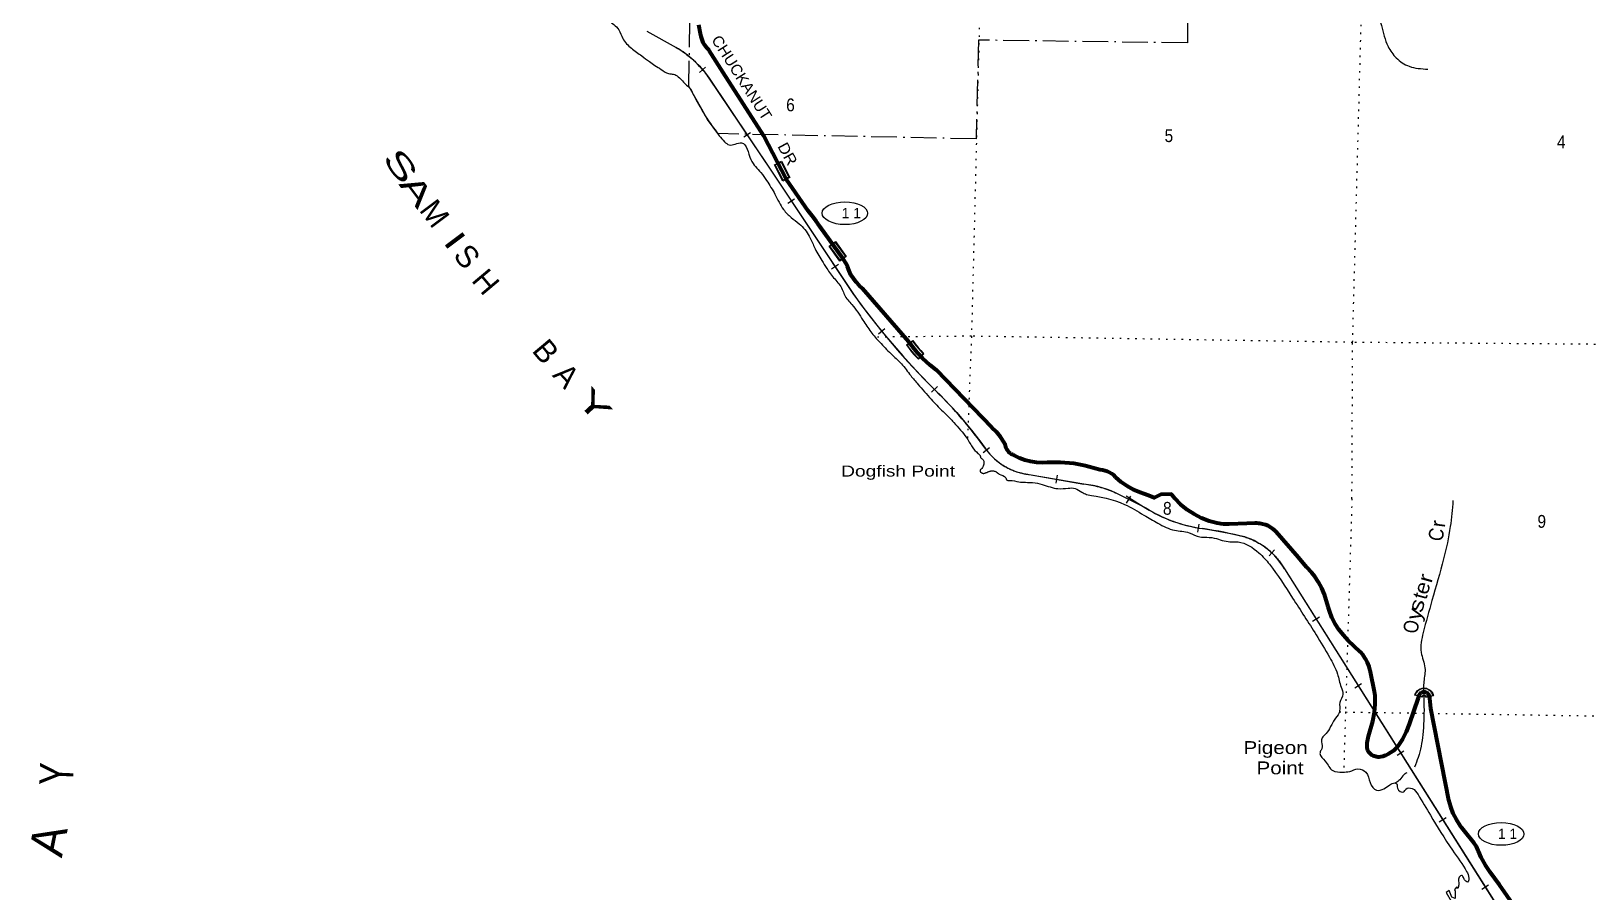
# Model space of a CAD drawing. Header units: feet. Extents: x -489137 to -242534, y 368785 to 558127.
# Drawn here: x -370024 to -348787, y 410894 to 422611 of the extents above; entities that cross this region are included whole.
import ezdxf
from ezdxf.enums import TextEntityAlignment as Align

# ---------------------------------------------------------------- set-up
doc = ezdxf.new("R2010")
doc.units = ezdxf.units.FT
doc.header["$LTSCALE"] = 70
doc.linetypes.add('DOT_DASHED', pattern=[7.7, 5, -1.2, 0.3, -1.2])
doc.linetypes.add('DOTTED', pattern=[1.5, 0.3, -1.2])
for name, color, linetype, lineweight in [('17', 7, 'Continuous', 25), ('23', 7, 'Continuous', 70), ('34', 7, 'Continuous', 25), ('39', 7, 'Continuous', 13), ('44', 7, 'DOT_DASHED', 13), ('59', 7, 'Continuous', 13), ('7', 7, 'DOTTED', 13)]:
    doc.layers.add(name, color=color, linetype=linetype, lineweight=lineweight)
doc.layers.add('41', color=7, linetype='Continuous')
doc.layers.add('42', color=7, linetype='Continuous')

msp = doc.modelspace()

# ---------------------------------------------------------------- linework, layer by layer
at = {"layer": '17'}
for centre in [(-358944.62, 420132.15), (-350008.39, 411681.95)]:
    msp.add_ellipse(centre, major_axis=(-309.24, 1), ratio=0.500121, dxfattribs=at)
at = {"layer": '23'}
for points in [[(-354811.95, 416289.78), (-354875.45, 416313.79), (-354924.52, 416330.05), (-355014.86, 416368.24), (-355100.72, 416415.67), (-355181.16, 416471.81), (-355255.28, 416536.05), (-355260.03, 416541.15), (-355284.27, 416564.11), (-355310.79, 416584.41), (-355339.28, 416601.82), (-355369.43, 416616.16), (-355400.92, 416627.27), (-355433.39, 416635.02), (-355466.5, 416639.34), (-355666.11, 416691.99), (-355828.51, 416723.65), (-356008.49, 416740.29), (-356189.22, 416738.03), (-356256.11, 416734.84), (-356336.1, 416738.71), (-356415.24, 416750.92), (-356492.67, 416771.34), (-356567.55, 416799.73), (-356639.04, 416835.8), (-356652.21, 416840.86), (-356669.55, 416849.38), (-356685.9, 416859.67), (-356701.09, 416871.62), (-356714.95, 416885.09), (-356727.32, 416899.93), (-356738.08, 416915.99), (-356747.1, 416933.08), (-356754.28, 416951.02), (-356759.54, 416969.61), (-356762.84, 416988.65), (-356776.36, 417012.83), (-356824.5, 417086.51), (-356880.07, 417154.77), (-356942.48, 417216.83), (-357698.79, 417996.65), (-357781.72, 418061.75), (-357887.56, 418160.33), (-357903.66, 418175.33), (-357925.69, 418198.96), (-357960.5, 418236.29), (-358065.84, 418368.19), (-358074.96, 418382.5), (-358702.43, 419108.42), (-358704.14, 419109.74), (-358750.49, 419149.55), (-358792.42, 419193.98), (-358829.48, 419242.55), (-358861.26, 419294.73), (-358887.41, 419349.94), (-358907.64, 419407.58), (-358927.51, 419447.12), (-358967.09, 419511.89), (-359285.76, 419952.05), (-359300.02, 419971.96), (-359313.02, 419992.05), (-359334.11, 420024.5), (-359372.94, 420072.43), (-359445.1, 420164.18), (-359737.87, 420590.03), (-360050.12, 421187.46), (-360601.42, 422049.92), (-360792.48, 422348.93), (-360798.23, 422354.63), (-360826.42, 422386.31), (-360851.14, 422420.77), (-360872.13, 422457.61), (-360889.15, 422496.46), (-360902.02, 422536.86), (-360910.59, 422578.39), (-360934.55, 422695.89)], [(-354671.15, 416287.53), (-354732.52, 416259.74), (-354811.95, 416289.78)], [(-354478.96, 416284.46), (-354499.48, 416309.74), (-354641.08, 416301.16), (-354671.15, 416287.53)], [(-351620, 412737.84), (-351645.06, 412730.94), (-351670, 412728.13), (-351670.98, 412728.05), (-351688.01, 412728.42), (-351704.9, 412730.56), (-351721.48, 412734.46), (-351737.55, 412740.07), (-351752.96, 412747.33), (-351767.52, 412756.16), (-351781.07, 412766.47), (-351793.48, 412778.13), (-351804.6, 412791.03), (-351814.31, 412805.02), (-351822.5, 412819.95), (-351829.09, 412835.65), (-351834, 412851.95), (-351834.56, 412873.8), (-351832.16, 412920.51), (-351824.89, 412966.71), (-351812.84, 413011.9), (-351753.78, 413218.32), (-351732.32, 413332.9), (-351722.95, 413449.09), (-351725.78, 413565.62), (-351731.24, 413619.52), (-351787.27, 413890.51), (-351790.32, 413904.36), (-351806.64, 413960.63), (-351828.74, 414014.89), (-351856.39, 414066.54), (-351889.29, 414115.02), (-351927.08, 414159.79), (-352092, 414313.95), (-352156.14, 414389.75), (-352216.62, 414464.11), (-352269, 414544.39), (-352312.7, 414629.7), (-352347.25, 414719.11), (-352362.8, 414771.94), (-352415.83, 414943.31), (-352451.01, 415029.46), (-352495, 415111.46), (-352547.32, 415188.41), (-352587.84, 415237.95), (-352659, 415314.95), (-352770, 415446.95), (-353073.57, 415796.19), (-353084.48, 415806.98), (-353114.71, 415832.82), (-353147.47, 415855.35), (-353182.41, 415874.34), (-353219.14, 415889.57), (-353257.26, 415900.87), (-353296.35, 415908.13), (-353310.99, 415909.29), (-353335.88, 415911.26), (-353360.99, 415911.02), (-353470, 415909.95), (-353709.85, 415900.96), (-353734.65, 415900.03), (-353759.85, 415900.37), (-353786.79, 415900.73), (-353824.26, 415904.84), (-353849.36, 415907.59), (-353874.26, 415912.76), (-353981.93, 415941.7), (-354087.91, 415982.48), (-354189.05, 416034.12), (-354284.23, 416096.04), (-354372.42, 416167.57), (-354452.65, 416247.93), (-354466.93, 416266.92), (-354477.24, 416281.47), (-354478.96, 416284.46)], [(-349820.73, 410690.03), (-350032, 410989.95), (-350158.38, 411160.18), (-350223.55, 411256.41), (-350278.31, 411358.93), (-350315.67, 411448.69), (-350319.85, 411458.55), (-350345.37, 411509.63), (-350376.09, 411557.77), (-350411.67, 411602.42), (-350470, 411671.95), (-350542.21, 411764.79), (-350566.16, 411796.53), (-350617.74, 411876.61), (-350660.66, 411961.64), (-350694.46, 412050.7), (-350718.77, 412142.79), (-350966, 413388.95), (-350978.9, 413525.95), (-350980.35, 413541.32), (-350993.48, 413575.95), (-350994.97, 413578.54), (-350999.63, 413584.97), (-351004.95, 413590.88), (-351010.85, 413596.21), (-351017.27, 413600.88), (-351024.15, 413604.86), (-351031.41, 413608.1), (-351038.97, 413610.56), (-351046.74, 413612.22), (-351054.64, 413613.06), (-351062.59, 413613.07), (-351070.49, 413612.24), (-351078.27, 413610.6), (-351085.83, 413608.15), (-351093.09, 413604.92), (-351099.98, 413600.95), (-351106.41, 413596.29), (-351112.32, 413590.97), (-351117.64, 413585.07), (-351122.32, 413578.65), (-351126.3, 413571.77), (-351129.54, 413564.51), (-351132, 413556.95), (-351140, 413532.95), (-351260.61, 413176.14), (-351260.67, 413175.96), (-351301.63, 413071.01), (-351353.34, 412970.91), (-351415.23, 412876.77), (-351443.47, 412844.51), (-351474.92, 412815.38), (-351509.25, 412789.7), (-351546.08, 412767.74), (-351585, 412749.76), (-351620, 412737.84)]]:
    msp.add_lwpolyline(points, dxfattribs=at)
at = {"layer": '34', "lineweight": 13}
for p, q in [((-361640.92, 422610.59), (-361242.89, 422388.13)), ((-356435.46, 416575.04), (-355690.82, 416445.81)), ((-355114, 416284.95), (-354846.46, 416118.6))]:
    msp.add_line(p, q, dxfattribs=at)
at = {"layer": '34'}
for p, q in [((-360924.82, 422050.37), (-360840.6, 422122.07)), ((-360321.93, 421171.8), (-360230.09, 421233.44)), ((-359720.99, 420267.78), (-359628.86, 420329)), ((-359125.39, 419376.2), (-359033.27, 419437.42)), ((-358488.16, 418491.64), (-358402.11, 418561.13)), ((-357763.26, 417694.44), (-357685.01, 417772.61)), ((-357063.73, 416876.9), (-356974.52, 416942.3)), ((-356069.32, 416457.2), (-356050.41, 416566.18)), ((-355110.59, 416185.51), (-355052.18, 416279.44)), ((-354138.43, 415791.56), (-354120.4, 415900.69)), ((-353168.69, 415469.25), (-353092.63, 415549.56)), ((-352576.53, 414577.68), (-352482.98, 414636.69)), ((-352002.36, 413672.16), (-351908.8, 413731.17)), ((-351425.35, 412752.38), (-351331.79, 412811.38)), ((-350850.15, 411847.42), (-350756.67, 411906.55)), ((-350271.97, 410928.37), (-350178.49, 410987.5))]:
    msp.add_line(p, q, dxfattribs=at)
for points in [[(-361640.38, 422611.55), (-361242.34, 422389.08), (-361221.38, 422376.76), (-361200.82, 422364.04), (-361180.48, 422350.95), (-361160.14, 422337.55), (-361140.22, 422323.75), (-361120.62, 422309.65), (-361101.04, 422295.24), (-361081.85, 422280.41), (-361063, 422265.3), (-361044.23, 422249.77), (-361025.92, 422234.01), (-361007.74, 422218.01), (-360989.85, 422201.52), (-360972.4, 422184.82), (-360955.16, 422167.76), (-360938.19, 422150.51), (-360921.48, 422132.8), (-360905.16, 422114.98), (-360889.12, 422096.69), (-360873.46, 422078.3), (-360858, 422059.53), (-360843, 422040.55), (-360828.33, 422021.28)], [(-360828.33, 422021.28), (-360813.91, 422001.85), (-360803.24, 421986.8), (-359942.42, 420704.37), (-358837.65, 419041.83), (-358730.46, 418894.17), (-358620.47, 418749.77), (-358507.95, 418607.21), (-358393.12, 418465), (-358275.52, 418326.08), (-358155.97, 418189.82), (-358034.12, 418053.93), (-357909.51, 417921.33), (-357782.94, 417791.39), (-357709.16, 417717.54), (-357635.15, 417644.54), (-357563.2, 417570.25), (-357492.51, 417494.68), (-357422.22, 417417.84), (-357354.01, 417339.73), (-357287.47, 417260.74), (-357221.34, 417180.5), (-357157.29, 417098.96), (-357094.91, 417016.57), (-357033.35, 416932.48), (-357025.43, 416921.43), (-357016.65, 416909.44), (-357007.64, 416897.74), (-356998.42, 416886.17), (-356989.03, 416874.64), (-356979.4, 416863.38), (-356969.62, 416852.33), (-356959.65, 416841.32), (-356949.46, 416830.57), (-356939.11, 416820.04), (-356928.51, 416809.59), (-356917.79, 416799.43), (-356906.93, 416789.37), (-356895.81, 416779.51), (-356884.58, 416769.93), (-356873.14, 416760.5), (-356861.61, 416751.25), (-356849.82, 416742.19), (-356837.97, 416733.37), (-356825.86, 416724.74), (-356813.7, 416716.36), (-356801.35, 416708.12), (-356788.89, 416700.17), (-356776.26, 416692.44), (-356763.56, 416684.87), (-356750.62, 416677.58), (-356737.6, 416670.45), (-356724.47, 416663.61), (-356711.26, 416656.94), (-356697.87, 416650.61), (-356684.38, 416644.44), (-356670.87, 416638.51), (-356657.2, 416632.8), (-356643.42, 416627.38), (-356629.47, 416622.16), (-356615.57, 416617.15), (-356601.49, 416612.47), (-356587.37, 416608.02), (-356573.16, 416603.75), (-356558.96, 416599.77), (-356544.54, 416596.07), (-356530.16, 416592.55), (-356515.71, 416589.39), (-356501.25, 416586.35), (-356486.61, 416583.64), (-356472.05, 416581.2), (-356457.44, 416578.98), (-356442.69, 416576.98), (-356435.3, 416576.13), (-355690.66, 416446.9), (-355664.46, 416443.52), (-355638.44, 416439.55), (-355612.49, 416435.12), (-355586.43, 416430.39), (-355560.58, 416425.08), (-355534.94, 416419.32), (-355509.2, 416413.26), (-355483.67, 416406.6), (-355458.35, 416399.52), (-355432.94, 416391.97), (-355407.88, 416384.01), (-355382.85, 416375.74), (-355357.9, 416366.88), (-355333.31, 416357.61), (-355308.78, 416347.88), (-355284.43, 416337.87), (-355260.15, 416327.26), (-355236.2, 416316.39), (-355193.59, 416295.9)], [(-355193.58, 416295.9), (-354845.88, 416119.53), (-354816.53, 416101.44), (-354786.93, 416084.13), (-354757.02, 416067.32), (-354726.73, 416050.74), (-354696.2, 416034.93), (-354665.51, 416019.72), (-354634.46, 416004.75), (-354603.15, 415990.55), (-354571.7, 415976.95), (-354539.76, 415963.76), (-354507.85, 415951.26), (-354475.73, 415939.11), (-354443.19, 415927.63), (-354410.68, 415916.85), (-354377.84, 415906.57), (-354344.97, 415896.73), (-354311.68, 415887.57), (-354278.52, 415878.94), (-354244.94, 415870.99), (-354211.49, 415863.57), (-354177.72, 415856.65), (-354143.98, 415850.46), (-354110.08, 415844.86), (-354076.15, 415839.7), (-354070.84, 415839.03), (-353988.2, 415826.46), (-353889.34, 415809.9), (-353790.49, 415790.97), (-353692.48, 415771.07), (-353594.88, 415749.5), (-353497.24, 415725.55), (-353494.82, 415724.71), (-353478.89, 415719.45), (-353463.04, 415713.79), (-353447.18, 415707.91), (-353431.61, 415701.75), (-353416.06, 415695.25), (-353400.64, 415688.57), (-353385.28, 415681.63), (-353370.16, 415674.32), (-353355.03, 415666.81), (-353340.1, 415659.06), (-353325.32, 415651), (-353310.74, 415642.72), (-353296.24, 415634.17), (-353281.85, 415625.44), (-353267.7, 415616.35), (-353253.68, 415607.08), (-353239.8, 415597.5), (-353226.05, 415587.73), (-353212.58, 415577.69), (-353199.23, 415567.48), (-353186.08, 415557.04), (-353173.09, 415546.28), (-353160.34, 415535.39), (-353147.67, 415524.21), (-353135.33, 415512.86), (-353123.06, 415501.24), (-353111.13, 415489.42), (-353099.31, 415477.44), (-353087.75, 415465.3), (-353076.34, 415452.85), (-353065.26, 415440.21), (-353054.35, 415427.47), (-353043.6, 415414.42), (-353033.14, 415401.31), (-353022.89, 415387.97), (-353012.91, 415374.36), (-353003.16, 415360.73), (-352993.61, 415346.87), (-352984.34, 415332.74), (-352975.29, 415318.6), (-352966.49, 415304.31), (-352957.99, 415289.77), (-351289.06, 412643.53), (-349951.18, 410528.2)]]:
    msp.add_lwpolyline(points, dxfattribs=at)
at = {"layer": '34', "lineweight": 13}
for points in [[(-360804.15, 421986.18), (-359943.33, 420703.76), (-358838.55, 419041.2)], [(-352958.94, 415289.2), (-351290, 412642.95), (-349952.11, 410527.62)]]:
    msp.add_lwpolyline(points, dxfattribs=at)
for centre, radius, start, end in [((-361939.24, 421187.62), 1387.86, 35.12754, 59.88438), ((-350364.51, 425119.2), 10428.39, 215.64992, 225.22145), ((-361856.64, 413463.86), 5939.89, 35.59024, 45.72441), ((-356338.03, 417419.3), 849.86, 215.91514, 263.41706), ((-355875.66, 414946.84), 1510.33, 63.5562, 82.97031), ((-353802.84, 417790.56), 1970.94, 238.02797, 262.1802), ((-354897.01, 410156.85), 5740.84, 75.89075, 81.72736), ((-353793.03, 414808.02), 962.93, 29.98043, 72.13095)]:
    msp.add_arc(centre, radius, start, end, dxfattribs=at)
at = {"layer": '39'}
msp.add_lwpolyline([(-350600, 410937.95), (-350612, 410959.95), (-350645, 410925.95), (-350635, 410901.95), (-350634, 410800.95), (-350678, 410820.95), (-350718, 410910.95), (-350756, 410882.95), (-350691, 410766.95), (-350594, 410761.95)], dxfattribs=at)
for points in [[(-357741.33, 436101.02), (-357719.15, 435894.73), (-357630.24, 435689.75), (-357471.03, 435439.56), (-357369.56, 435276.86), (-357194.12, 435032.56), (-356954.35, 434753.22), (-356742.7, 434490.35), (-356545.6, 434189.26), (-356388.17, 433963.33), (-356270.94, 433760.06), (-356133.74, 433532.33), (-355928.91, 433194.79), (-355806.65, 432888.44), (-355691.58, 432471.07), (-355540.31, 432235.11), (-355442.38, 432122.95), (-355353.61, 431903.82), (-355333.45, 431697.56), (-355376.09, 431477.83), (-355305.17, 431293.24), (-355236.27, 431108.67), (-355210.23, 431084.14), (-355200.41, 431055.76), (-355100.97, 430893.08), (-355017.45, 430754.81), (-354918.52, 430541.64), (-354827.18, 430377.03), (-354764.45, 430182.43), (-354661.98, 429918.71), (-354572.6, 429760.18), (-354487.49, 429579.48), (-354408.22, 429421.06), (-354218.09, 429029.13), (-354116.26, 428902.79), (-354080.55, 428835.74), (-354107.78, 428741.09), (-354006.17, 428592.53), (-353898.58, 428435.83), (-353833.73, 428251.3), (-353803.01, 428089.36), (-353787.87, 427986.18), (-353752.75, 427860.55), (-353706.06, 427678.24), (-353609.92, 427388.33), (-353560.46, 427280.74), (-353430.16, 426970.26), (-353366.92, 426826.15), (-353260.32, 426570.48), (-353135.52, 426316.62), (-353014.22, 426115.33), (-352916.58, 425974.89), (-352851.4, 425822.68), (-352778.19, 425664.32), (-352675.24, 425449.09), (-352564.38, 425215.58), (-352492.97, 425079.47), (-352408.18, 424866.45), (-352324.92, 424501.93), (-352290.58, 424297.54), (-352230.52, 424038.32), (-352152.81, 423724.37), (-352088.3, 423505.51), (-352015.21, 423335.03), (-351914.9, 423259.21), (-351785.1, 423100.24), (-351706.13, 422911.52), (-351639.66, 422686.58), (-351547.5, 422402.77), (-351435.87, 422246.03), (-351261.13, 422133.04), (-351006.81, 422093.93)], [(-365811.41, 427949.21), (-365793.96, 427962.1), (-365730.96, 427995.76), (-365658.31, 427982.86), (-365588.46, 427893.22), (-365500.07, 427837.73), (-365427.26, 427840.98), (-365317.97, 427853.94), (-365215, 427840.71), (-365106.22, 427803.18), (-365023.12, 427824.5), (-364983, 427793.77), (-364959.76, 427692.52), (-364926.09, 427623.47), (-364880.1, 427572.47), (-364825.73, 427551.69), (-364798.2, 427474.63), (-364808.92, 427414.14), (-364910.25, 427388.97), (-364945.24, 427326.73), (-364905.71, 427237.42), (-364809.29, 427175.77), (-364716.8, 427126.3), (-364612.28, 427066.59), (-364550.11, 427017.43), (-364465.86, 426951.88), (-364348.83, 426930.42), (-364269.67, 426961.89), (-364283.39, 427004.46), (-364299.04, 427057.15), (-364306.39, 427129.95), (-364251.43, 427167.74), (-364192.83, 427165.09), (-364140.42, 427150.38), (-364063.88, 427123.3), (-363985.51, 427075.99), (-363955.8, 427015.07), (-363968.29, 426978.84), (-364017.19, 426940.99), (-364056, 426901), (-364039.01, 426781.63), (-363997.53, 426684.22), (-363973.91, 426621.35), (-363972.59, 426550.63), (-364015.87, 426468.27), (-364080.96, 426428.57), (-364153.99, 426403.1), (-364195.45, 426300.52), (-364133.52, 426227.13), (-364131.91, 426186.71), (-364160.49, 426158.74), (-364157.16, 426088), (-364080.71, 426050.82), (-363990.34, 425991.26), (-363926.31, 425925.93), (-363878.37, 425868.85), (-363800.65, 425756.91), (-363698.94, 425618.45), (-363667.82, 425496.91), (-363620.28, 425399.43), (-363564.88, 425279.65), (-363517.18, 425198.33), (-363439.95, 425037.91), (-363370.53, 424905.86), (-363318.97, 424806.32), (-363271.37, 424714.9), (-363211.91, 424597.1), (-363158.73, 424457.14), (-363169.28, 424412.81), (-363172.73, 424271.44), (-363060.91, 424132.87), (-362987.02, 424043.19), (-362915.57, 423911.12), (-362872.05, 423815.7), (-362800.34, 423709.89), (-362744.19, 423664.84), (-362680.34, 423581.33), (-362614.67, 423477.6), (-362545.16, 423353.62), (-362457.63, 423213.29), (-362395.92, 423117.68), (-362293.91, 423009.52), (-362226.4, 422887.59), (-362196.95, 422800.41), (-362092.82, 422702.32), (-362022.8, 422628.84), (-361969.38, 422513.12), (-361851.47, 422378.53), (-361711.01, 422273.99), (-361604.65, 422196.08), (-361530.37, 422144.78), (-361448.02, 422091.37), (-361345.5, 422033.7), (-361278.88, 422024.9), (-361156.5, 421932.68), (-361042.38, 421822.36)], [(-361042.38, 421822.36), (-360973.05, 421680.21), (-360901.52, 421556.22), (-360837.94, 421446.45), (-360732.31, 421295.82), (-360654.55, 421187.92), (-360582.6, 421106.34), (-360520.36, 421063.25), (-360439.39, 421074.5), (-360352.29, 421091.74), (-360223.2, 420862.08), (-360089.51, 420686.91), (-360009.76, 420576.96), (-359896.41, 420389.9), (-359779.22, 420182.58), (-359675.19, 420074.4), (-359566.89, 419988.39), (-359429.1, 419819.24), (-359361.84, 419673.07), (-359258.56, 419490.15), (-359190.95, 419378.31), (-359083.2, 419237.77), (-358979.51, 419095.24), (-358949.94, 419020.18), (-358850.17, 418889.82), (-358698.66, 418678.1), (-358591.12, 418517.35), (-358469.22, 418376.65), (-358319.16, 418221.51), (-358175.01, 418082.59), (-358047.24, 417921.63), (-357949.36, 417805.43), (-357769.49, 417599.46), (-357693.49, 417517.84), (-357607.43, 417432.07), (-357499.35, 417323.84), (-357461.35, 417283.03), (-357369.41, 417179.01), (-357291.53, 417083.23), (-357209.97, 416951.04), (-357132.04, 416861.32), (-357101.89, 416835.29)], [(-357101.89, 416835.29), (-357101.04, 416828.68), (-357099.41, 416818.87), (-357096.14, 416807.42), (-357088.77, 416797.6), (-357077.32, 416788.6), (-357063.41, 416774.69), (-357052.78, 416756.7), (-357051.14, 416737.88), (-357051.96, 416715.8), (-357059.32, 416689.62), (-357069.96, 416669.17), (-357090.41, 416648.72), (-357101.04, 416636.45), (-357103.5, 416625), (-357101.04, 416612.73), (-357096.95, 416607), (-357090.41, 416602.91), (-357085.5, 416599.64), (-357079.77, 416597.18), (-357073.23, 416594.73), (-357065.87, 416591.46), (-357057.69, 416588.19), (-357042.96, 416591.46), (-357028.24, 416597.18), (-357009.42, 416604.55), (-356985.7, 416615.18), (-356970.16, 416619.27), (-356955.44, 416624.18), (-356943.16, 416626.63), (-356930.89, 416625), (-356913.72, 416621.72), (-356894.9, 416616.82), (-356886.72, 416611.09), (-356874.45, 416604.55), (-356864.45, 416598.15)], [(-356864.45, 416598.15), (-356843.75, 416581.46), (-356753.31, 416527.97), (-356743.45, 416503.62), (-356699.06, 416495.06), (-356575.95, 416475.55), (-356388.05, 416465.45), (-356256.9, 416439.79), (-356043.19, 416382.94), (-355903.64, 416389.52), (-355810.68, 416386.5), (-355716.21, 416332.96), (-355654.69, 416303.3)], [(-355654.69, 416303.3), (-355135, 416167.95), (-354872, 416021.95), (-354682, 415911.95), (-354454, 415815.95), (-354256, 415781.95), (-354112, 415725.95), (-354015, 415720.95), (-353886, 415702.95), (-353779, 415670.95), (-353674, 415659.95), (-353591, 415656.95), (-353307, 415507.95), (-353163, 415352.95), (-352848, 414892.95), (-352527, 414391.95), (-352347, 414089.95), (-352237, 413858.95), (-352188, 413681.95), (-352163, 413582.95), (-352205, 413471.95), (-352208, 413356.95), (-352262, 413256.95), (-352301, 413200.95), (-352361, 413087.95), (-352427, 413013.95), (-352454, 412961.95), (-352445, 412858.95), (-352461, 412822.95), (-352476, 412775.95), (-352405, 412672.95), (-352301, 412543.95), (-352168, 412523.95), (-352071, 412532.95), (-351958, 412565.95), (-351849, 412520.95), (-351792, 412379.95), (-351705, 412275.95), (-351605, 412296.95), (-351524, 412350.95), (-351455, 412375.95), (-351429, 412365.95), (-351420, 412304.95), (-351335, 412253.95), (-351305, 412291.95), (-351220, 412300.95), (-351140, 412216.95), (-350972, 411937.95), (-350673, 411461.95), (-350478, 411170.95), (-350449, 411076.95), (-350464, 411024.95), (-350488, 411038.95), (-350518, 411077.95), (-350541, 411116.95), (-350578, 411092.95), (-350585, 410989.95), (-350600, 410937.95)], [(-350664, 416219.95), (-350701, 415865.95), (-350792, 415427.95), (-350950, 414859.95), (-351070, 414422.95), (-351098, 414152.95), (-351046, 413943.95), (-351060, 413757.95), (-351065.73, 413666.93)], [(-351065.73, 413666.93), (-351059, 413416.95), (-351075, 413032.95), (-351138, 412723.95), (-351190.03, 412591.8)], [(-351290.71, 412513.09), (-351334, 412485.95), (-351388, 412419.95), (-351445, 412375.95)]]:
    msp.add_spline(points, degree=3, dxfattribs=at)
at = {"layer": '44'}
msp.add_lwpolyline([(-354260.87, 423803.26), (-354281.23, 422450.23), (-357123.02, 422489.51), (-357157.26, 421144.98), (-360674.11, 421215.63), (-360817.48, 421410.46), (-360894.51, 421547.48), (-361067.84, 421855.78), (-361028.08, 424611.93)], dxfattribs=at)
at = {"layer": '59'}
for p, q in [((-358106.72, 418338.55), (-358021.48, 418400.35)), ((-358095.43, 418336.85), (-358023.12, 418389.27)), ((-357867.7, 418217.62), (-357943.13, 418144.39)), ((-351083.16, 413542.42), (-351185.13, 413570.46)), ((-350929.9, 413560.11), (-351032.26, 413540.46))]:
    msp.add_line(p, q, dxfattribs=at)
for points in [[(-359809.11, 420840.57), (-359695.21, 420618.03), (-359788.68, 420570.19), (-359902.58, 420792.73)], [(-359891.8, 420789.24), (-359812.6, 420829.81), (-359705.99, 420621.49), (-359785.19, 420580.95)], [(-359073.72, 419745.87), (-358927.16, 419543.34), (-359012.23, 419481.78), (-359158.79, 419684.31)], [(-359147.61, 419682.51), (-359075.51, 419734.69), (-358938.33, 419545.13), (-359010.43, 419492.95)]]:
    msp.add_lwpolyline(points, close=True, dxfattribs=at)
for points in [[(-358023.12, 418389.27), (-357992.06, 418348.34), (-357952.83, 418299.69), (-357916.63, 418258.2), (-357883.98, 418223.12), (-357878.95, 418217.84), (-357942.99, 418155.67)], [(-358021.48, 418400.35), (-357985.76, 418353.27), (-357946.7, 418304.83), (-357910.69, 418263.56), (-357878.15, 418228.6), (-357867.7, 418217.62)], [(-358106.72, 418338.55), (-358069.93, 418289.67), (-358035.22, 418246.29), (-358004.85, 418210.49), (-357966.66, 418168.38), (-357943.13, 418144.39)], [(-357942.99, 418155.67), (-357960.84, 418173.87), (-357998.84, 418215.77), (-358029.05, 418251.38), (-358063.61, 418294.58), (-358095.43, 418336.85)], [(-351185.13, 413570.46), (-351179.04, 413590.03), (-351170.34, 413605.9), (-351161.99, 413617.39), (-351151.56, 413630.22), (-351134.86, 413644.06), (-351112.59, 413657.23), (-351093.46, 413663.65), (-351083.02, 413666.01), (-351070.5, 413667.7), (-351058.67, 413668.38), (-351042.66, 413667.36), (-351026.31, 413664.32), (-351009.27, 413658.92), (-350992.22, 413650.48), (-350973.43, 413637.31), (-350961.95, 413625.83), (-350949.08, 413609.28), (-350940.73, 413595.77), (-350935.86, 413582.94), (-350932.03, 413570.79), (-350929.9, 413560.11)], [(-350939.06, 413566.49), (-350943.42, 413580.32), (-350947.94, 413592.22), (-350955.66, 413604.71), (-350967.96, 413620.53), (-350978.59, 413631.16), (-350996.31, 413643.58), (-351012.27, 413651.48), (-351028.26, 413656.54), (-351043.65, 413659.41), (-351058.69, 413660.37), (-351069.73, 413659.73), (-351081.6, 413658.13), (-351091.3, 413655.94), (-351109.24, 413649.91), (-351130.24, 413637.5), (-351145.85, 413624.56), (-351155.65, 413612.51), (-351163.57, 413601.61), (-351177.28, 413576.6), (-351090.29, 413552.68)], [(-351090.29, 413552.68), (-351081.05, 413562.86), (-351073.6, 413568.48), (-351068.22, 413570.33), (-351065.46, 413571.06), (-351061.36, 413571.53), (-351054.87, 413571.33), (-351047.3, 413569.61), (-351040.92, 413566.5), (-351035.12, 413562.18), (-351031.46, 413558), (-351025.89, 413549.82), (-350939.06, 413566.49)], [(-351083.16, 413542.42), (-351082.41, 413545.62), (-351081.02, 413549.67), (-351079.28, 413552.88), (-351077.45, 413554.92), (-351075.63, 413556.93), (-351069.8, 413561.33), (-351065.89, 413562.67), (-351063.97, 413563.18), (-351061.02, 413563.52), (-351055.89, 413563.36), (-351049.97, 413562.01), (-351045.1, 413559.64), (-351040.58, 413556.27), (-351037.8, 413553.1), (-351035.36, 413549.51), (-351034.2, 413546.88), (-351032.79, 413542.95), (-351032.26, 413540.46)]]:
    msp.add_lwpolyline(points, dxfattribs=at)
at = {"layer": '7'}
for points in [[(-352040.09, 416245.61), (-352030.68, 418373.9), (-351888, 423723.53)], [(-357095.38, 423393.22), (-357221.12, 418458.14), (-357275.58, 417060.3)], [(-335566.81, 418166.01), (-336278.95, 418171.74), (-341396.56, 418261.26), (-346728.65, 418330.87), (-352030.68, 418373.9), (-357221.12, 418458.14), (-358532.23, 418445.07)], [(-352040.09, 416245.61), (-352128, 413341.95), (-352153.1, 412524.72)], [(-352213.36, 413344.14), (-352128, 413341.95), (-346791, 413258.95), (-341455, 413167.95), (-336308, 412959.95), (-335646.18, 412920.62)]]:
    msp.add_lwpolyline(points, dxfattribs=at)

# ---------------------------------------------------------------- texts
at = {"layer": '17'}
for s, rotation, width, p in [('CHUCKANUT', 302.578, 1.05, (-360768.68, 422494.37)), ('DR', 298.587, 1.1, (-359867.19, 421044.18))]:
    msp.add_text(s, height=150, rotation=rotation, dxfattribs=dict(at, width=width)).set_placement(p)
for p in [(-358857.21, 420063.84), (-349920.98, 411613.64)]:
    msp.add_text('1 1', height=140, dxfattribs=at).set_placement(p, align=Align.CENTER)
at = {"layer": '41'}
for s, height, rotation, width, p in [('S', 300, 306.89, 1.75, (-365112.87, 420687.92)), ('A', 300, 306.89, 1.65, (-364894.72, 420350.63)), ('I', 300, 306.89, 1.5, (-364374.47, 419671.55)), ('Y', 300, 312.605, 1.75, (-362469.12, 417417.66)), ('C', 200, 79.949, 0.9, (-350794.26, 415741)), ('r', 200, 74.454, 1.2, (-350942.95, 415138.48)), ('e', 200, 74.447, 1.1, (-350989.58, 415006.05)), ('y', 200, 74.958, 1.15, (-351093.61, 414649.09)), ('s', 200, 74.7, 1.3, (-351064.47, 414766.87)), ('O', 200, 81.218, 0.85, (-351134.71, 414489.23))]:
    msp.add_text(s, height=height, rotation=rotation, dxfattribs=dict(at, width=width)).set_placement(p, align=Align.CENTER)
for s, height, rotation, p in [('M', 300, 306.89, (-364649.38, 420039.26)), ('S', 300, 309.978, (-364204.08, 419448.22)), ('H', 300, 309.978, (-363947.57, 419102.8)), ('B', 300, 309.978, (-363131.23, 418154.55)), ('A', 300, 312.605, (-362845.87, 417821.39)), ('r', 200, 82.589, (-350769.71, 415891.75)), ('t', 200, 74.586, (-351017.78, 414897.75))]:
    msp.add_text(s, height=height, rotation=rotation, dxfattribs=at).set_placement(p, align=Align.CENTER)
at = {"layer": '41', "width": 0.75}
msp.add_text('Y', height=460.5, rotation=87.411, dxfattribs=at).set_placement((-369456.78, 412331.82))
at = {"layer": '41'}
msp.add_text('A', height=460.5, rotation=78.411, dxfattribs=at).set_placement((-369608.28, 411347.79))
at = {"layer": '42'}
for s, height, width, p in [('Dogfish Point', 150, 1.3, (-358995.57, 416547.28)), ('Pigeon', 175, 1.2, (-353516.67, 412770.07)), ('Point', 175, 1.2, (-353339.58, 412493.79))]:
    msp.add_text(s, height=height, dxfattribs=dict(at, width=width)).set_placement(p)
at = {"layer": '7', "width": 0.9}
for s, rotation, p in [('6', 359.382, (-359745.09, 421520.35)), ('5', 359.382, (-354592.19, 421101.86)), ('4', 359.382, (-349248.17, 421018.39)), ('8', 359.325, (-354614, 416027.95)), ('9', 359.325, (-349515, 415849.95))]:
    msp.add_text(s, height=175, rotation=rotation, dxfattribs=at).set_placement(p)

doc.saveas('drawing.dxf')
